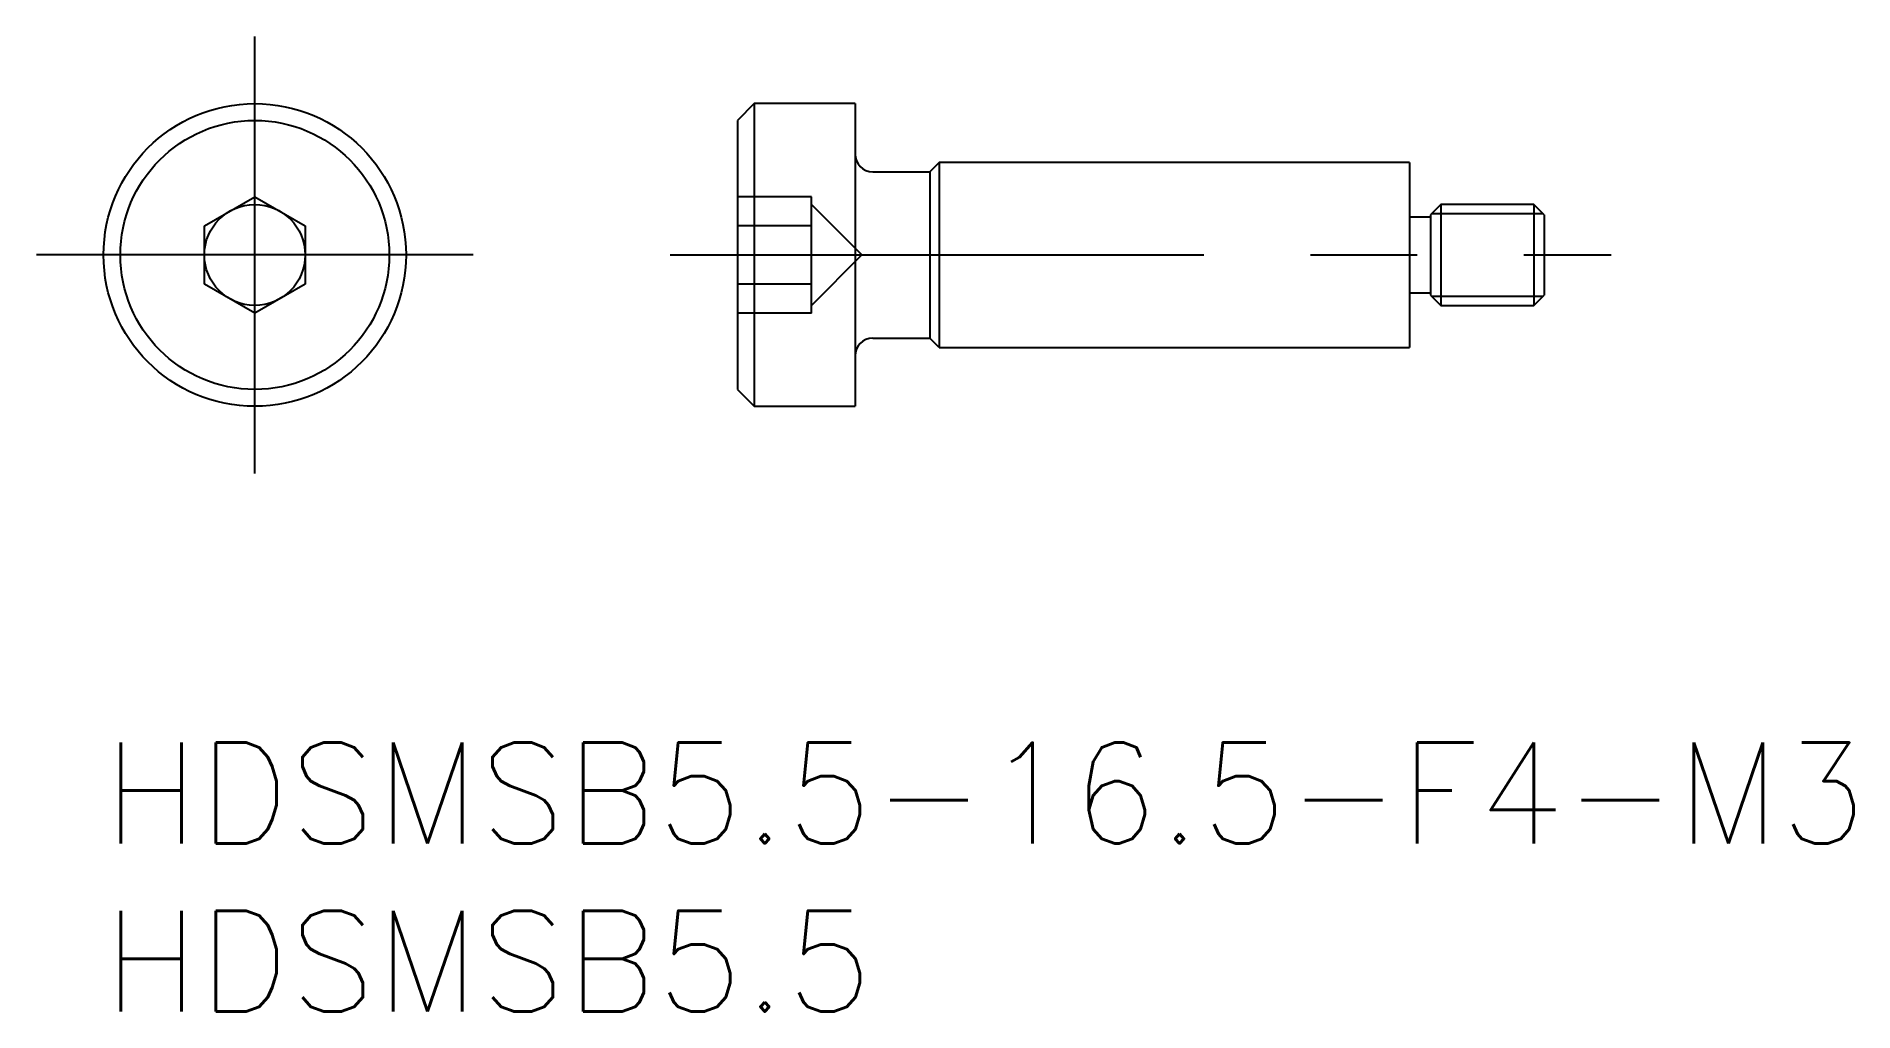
# Model space of a CAD drawing. Extents: x -2 to 52.1, y -8 to 21.
import ezdxf

# ---------------------------------------------------------------- set-up
doc = ezdxf.new("R2010")
doc.units = 0
doc.header["$LTSCALE"] = 0.5
doc.linetypes.add('CENTER', pattern=[50.8, 31.75, -6.35, 6.35, -6.35])
doc.linetypes.add('DASHED', pattern=[19.05, 12.7, -6.35])
for name, color, linetype in [('MSM_CENTER', 1, 'CENTER'), ('MSM_CONTINUOUS', 7, 'CONTINUOUS'), ('MSM_DASHED', 4, 'DASHED'), ('MSM_NARROW', 5, 'CONTINUOUS'), ('MSM_PART_NUMBER', 7, 'CONTINUOUS')]:
    doc.layers.add(name, color=color, linetype=linetype)
doc.styles.get("Standard").update_dxf_attribs({"font": 'txt.shx', "height": 1, "bigfont": 'bigfont.shx'})

# ---------------------------------------------------------------- blocks, each defined once
blk = doc.blocks.new('*U13')
at = {"layer": 'MSM_PART_NUMBER'}
blk.add_text('HDSMSB5.5-16.5-F4-M3', height=3, dxfattribs=at).set_placement((0, -3))
blk = doc.blocks.new('*U14')
at = {"layer": 'MSM_PART_NUMBER'}
blk.add_text('HDSMSB5.5', height=3, dxfattribs=at).set_placement((0, -8))

msp = doc.modelspace()

# ---------------------------------------------------------------- linework, layer by layer
at = {"layer": 'MSM_CENTER'}
for p, q in [((4.5, 8), (4.5, 21)), ((11, 14.5), (-2, 14.5)), ((16.861, 14.5), (44.861, 14.5))]:
    msp.add_line(p, q, dxfattribs=at)
at = {"layer": 'MSM_CONTINUOUS'}
for p, q in [((19.361, 19), (18.861, 18.5)), ((22.361, 19), (19.361, 19)), ((19.361, 19), (19.361, 10)), ((22.361, 19), (22.361, 10)), ((18.861, 18.5), (18.861, 10.5)), ((22.886, 16.975), (24.586, 16.975)), ((24.861, 17.25), (24.586, 16.975)), ((24.586, 16.975), (24.586, 12.025)), ((38.861, 17.25), (24.861, 17.25)), ((24.861, 17.25), (24.861, 11.75)), ((38.861, 17.25), (38.861, 11.75)), ((3, 15.366), (4.5, 16.232)), ((4.5, 16.232), (6, 15.366)), ((39.792, 16), (39.486, 15.694)), ((39.486, 15.694), (39.486, 13.306)), ((42.554, 16), (39.792, 16)), ((39.792, 16), (39.792, 13)), ((42.861, 15.694), (42.554, 16)), ((42.554, 16), (42.554, 13)), ((42.861, 15.694), (42.861, 13.306)), ((3, 13.634), (3, 15.366)), ((6, 15.366), (6, 13.634)), ((39.486, 15.625), (38.861, 15.625)), ((4.5, 12.768), (3, 13.634)), ((6, 13.634), (4.5, 12.768)), ((38.861, 13.375), (39.486, 13.375)), ((39.486, 13.306), (39.792, 13)), ((39.792, 13), (42.554, 13)), ((42.554, 13), (42.861, 13.306)), ((22.886, 12.025), (24.586, 12.025)), ((24.861, 11.75), (24.586, 12.025)), ((24.861, 11.75), (38.861, 11.75)), ((18.861, 10.5), (19.361, 10)), ((19.361, 10), (22.361, 10))]:
    msp.add_line(p, q, dxfattribs=at)
for radius in [4.5, 4, 1.5]:
    msp.add_circle((4.5, 14.5), radius, dxfattribs=at)
for centre, start, end in [((22.886, 17.5), 180, 270), ((22.886, 11.5), 90, 180)]:
    msp.add_arc(centre, 0.525, start, end, dxfattribs=at)
at = {"layer": 'MSM_DASHED'}
for p, q in [((21.061, 16.232), (18.861, 16.232)), ((21.061, 12.768), (21.061, 16.232)), ((22.561, 14.5), (21.061, 16)), ((21.061, 15.366), (18.861, 15.366)), ((21.061, 13), (22.561, 14.5)), ((21.061, 13.634), (18.861, 13.634)), ((21.061, 12.768), (18.861, 12.768))]:
    msp.add_line(p, q, dxfattribs=at)
at = {"layer": 'MSM_NARROW'}
for p, q in [((39.522, 15.729), (42.825, 15.729)), ((39.522, 13.271), (42.825, 13.271))]:
    msp.add_line(p, q, dxfattribs=at)

# ---------------------------------------------------------------- block references
at = {"layer": 'MSM_CONTINUOUS'}
for name in ['*U13', '*U14']:
    msp.add_blockref(name, (0, 0), dxfattribs=at)

doc.saveas('drawing.dxf')
